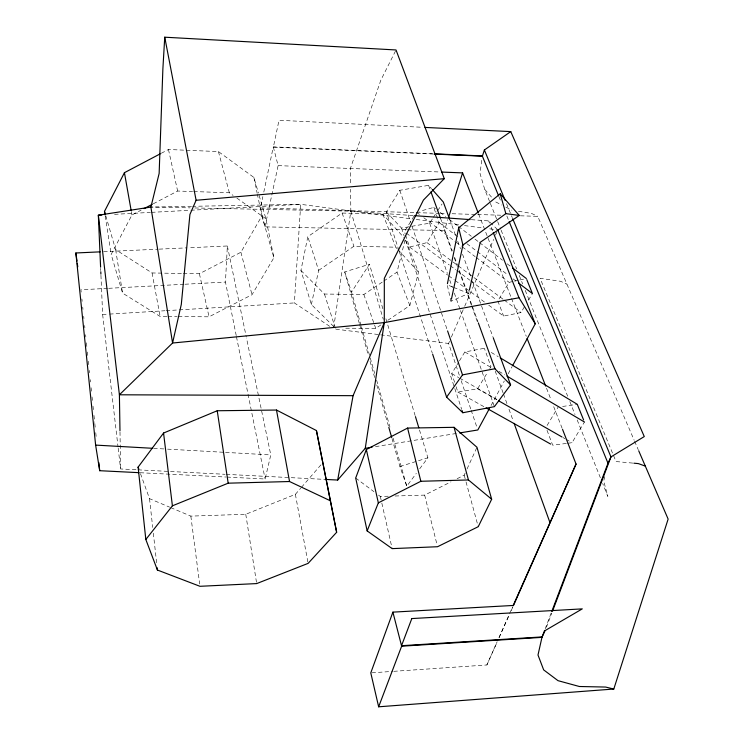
<?xml version="1.0" encoding="UTF-8"?>
<svg xmlns="http://www.w3.org/2000/svg" width="744" height="744" viewBox="0 0 744 744"><rect width="100%" height="100%" fill="white"/><g stroke="black" fill="none" stroke-linecap="round" stroke-linejoin="round"><path stroke-width="0.56" stroke-dasharray="3.72 2.79" d="M236.229 335.563L225.451 282.06L227.366 245.985L188.046 247.798M329.685 326.318L294.373 302.929L300.697 204.33L411.674 218.894M481.712 160.323L480.019 173.538L484.735 189.376L489.915 202.284M333.675 327.704L350.824 211.157L350.591 189.274M333.703 326.532L311.383 304.529L300.929 270.453L307.811 236.694L342.091 213.035L382.872 214.244L403.732 237.383M406.215 229.747L264.966 226.864L260.484 207.911L262.855 196.611M263.804 192.092L273.299 146.875L433.519 153.803M311.383 304.529L318.637 270.388L307.811 236.694M469.129 291.211L468.618 293.434L450.976 301.283L451.459 299.032M264.966 226.864L278.117 165.624L273.299 146.875M226.948 477.081L265.124 478.996L270.788 454.928L246.478 337.962M604.76 476.579L603.682 481.015L607.848 496.406L602.668 483.479M409.842 305.542L397.008 272.137L405.275 239.094L418.547 272.146L409.842 305.542L387.103 320.766M451.896 251.23L444.419 230.528L447.916 219.443M545.212 628.764L551.332 612.628M546.412 627.285L551.75 613.177M459.327 375.218L448.604 343.458L449.525 341.338M451.366 337.088L464.228 307.356M464.684 306.296L493.635 239.401M495.476 235.15L497.308 230.91M393.771 671.321L486.883 664.969L497.159 641.746M499.029 637.524L512.57 606.918M486.883 664.969L497.169 641.988M499.038 637.813L509.315 614.842M511.184 610.666L512.588 607.532M457.104 478.736L464.2 475.156L465.149 473.091M467.046 468.962L476.978 447.274M395.51 50.992L380.891 80.045L350.368 168.544L350.545 184.661M166.954 316.488L160.127 316.442L122.574 293.127L111.154 254.448L131.948 214.97L141.09 210.18M491.077 405.48L504.32 380.984M508.189 373.832L512.058 366.69M183.238 273.476L199.411 273.736L240.898 252.263L261.879 215.927L257.415 194.426M178.328 316.581L209.055 316.814L252.011 294.708L273.904 257.712L265.896 218.745L258.763 194.184M547.082 425.475L558.093 407.163M567.486 443.294L572.034 442.708L584.44 422.015M454.621 382.304L451.729 373.609L458.881 361.807M459.476 360.821L464.842 351.968L484.372 348.294L486.353 349.485M499.047 298.976L509.119 282.339L513.425 281.39M488.715 305.142L503.623 316.079L520.967 312.545L524.985 305.905M528.426 300.213L532.434 293.582M456.072 386.648L457.886 392.079L477.592 388.796L487.487 372.428M489.812 368.578L490.975 366.643L484.372 348.294M405.554 235.039L409.553 247.045L426.963 242.609L439.165 222.596L433.715 207.437L419.672 211.277M414.036 216.085L404.457 231.765L405.192 233.942M398.933 250.486L386.378 211.9L399.798 190.297L428.591 185.349L431.539 188.688M361.063 325.537L351.54 292.067L369.442 264.25L383.207 309.857M411.646 226.316L429.641 223.163L432.748 218.355M433.371 217.397L437.091 211.631M437.714 210.664L442.057 203.94M391.995 438.56L399.928 466.525L406.763 486.204L416.305 473.37M419.709 468.785L427.884 457.793L419.486 429.986M170.711 507.613L190.836 516.113L245.762 514.281L295.387 494.341L300.697 488.222M301.45 487.348L321.919 463.726M318.637 270.388L353.93 246.236L395.752 247.194L397.268 248.859M300.929 270.453L324.449 294.038L363.853 294.531L382.797 281.734M383.746 281.093L397.008 272.137M345.737 328.216L375.729 328.374L381.412 324.57M161.299 153.273L168.46 149.498L218.429 151.581L253.899 177.444L258.438 193.068M153.273 203.8L177.639 191.031L192.584 191.534M395.101 496.006L424.657 495.104L451.022 481.805M359.315 323.37L344.723 271.932L369.442 264.25M399.928 466.525L427.884 457.793M514.504 281.148L518.81 280.2M519.879 279.958L524.185 279.009M386.378 211.9L401.518 228.092L410.521 226.511M375.497 446.642L458.49 433.12M562.604 406.484L577.27 404.29M566.342 443.443L552.69 445.219L546.319 428.451M371.926 672.809L392.618 671.395M100.942 275.252L102.644 314.507L108.419 314.163M109.573 314.089L165.01 310.741M166.163 310.667L294.373 302.929M114.539 214.337L150.381 212.412M151.534 212.347L189.692 210.301M190.845 210.236L300.697 204.33L192.705 206.302M107.527 288.365L80.938 289.788L81.18 292.094M108.689 288.309L183.833 284.282M184.986 284.227L225.451 282.06M103.63 251.695L157.979 249.184M159.132 249.138L186.893 247.854M378.501 495.095L380.324 496.453L388.275 496.211M191.543 206.321L150.902 207.065L190.194 207.864M168.088 316.498L177.193 316.572M105.769 215.779L115.645 249.631L152.055 272.964L182.085 273.457M194.816 207.967L350.824 211.157L413.376 215.583M407.368 229.775L444.419 230.528M260.484 207.911L439.295 213.342M440.457 213.379L445.098 213.519M452.064 213.733L475.286 214.439M477.611 214.514L500.731 215.211M520.391 215.807L537.735 216.337L634.167 440.234M193.728 191.571L229.357 192.752L233.105 195.421M278.117 165.624L439.388 171.976M433.613 154.064L273.364 147.135L279.009 120.277L422.694 127.298M140.188 472.728L225.795 477.025M118.184 448.204L120.602 468.953L136.85 469.78M138.012 469.845L225.069 474.291M226.232 474.356L324.905 479.396M153.627 448.353L166.386 449.069M167.549 449.134L224.381 452.324M225.544 452.389L270.788 454.928M471.287 219.685L488.659 220.912L497.773 229.84M632.781 463.094L616.013 461.55L540.098 278.293L560.483 281.269L566.919 284.087M416.259 219.48L459.885 225.023M464.479 225.609L482.847 227.943M489.738 228.827L496.62 229.701M335.804 329.136L379.542 334.688M380.696 334.837L448.604 343.458M518.429 211.277L531.514 213.435L537.735 216.337M452.557 286.97L447.2 284.812L450.976 301.283M453.626 287.398L468.618 293.434M140.477 473.64L149.525 498.666L169.651 507.166M495.764 201.959L501.809 205.046M505.836 207.102L511.881 210.199M457.886 392.079L485.116 407.34M451.729 373.609L458.741 377.617M459.746 378.194L497.82 399.937M477.592 388.796L496.685 399.695M562.994 437.546L565.003 438.69M566.007 439.267L572.034 442.708M498.936 371.358L504.897 374.892M464.842 351.968L491.626 367.824M491.291 352.461L498.21 356.636M236.852 198.09L265.896 218.745M409.553 247.045L447.739 275.066M448.669 275.745L454.259 279.846M455.189 280.534L484.995 302.408M406.326 233.142L449.292 264.966M450.232 265.654L455.83 269.802M456.769 270.5L469.845 280.181M470.775 280.879L496.927 300.241M426.963 242.609L503.288 299.386M504.218 300.074L520.967 312.545M355.697 478.029L373.934 491.682M416.426 212.161L420.1 214.942M423.773 217.722L454.975 241.344M455.895 242.042L461.401 246.208M462.312 246.906L475.165 256.634M476.086 257.331L509.119 282.339M439.165 222.596L457.634 236.648M466.869 243.679L507.501 274.601M513.044 278.823L515.815 280.925M433.715 207.437L435.547 208.841M440.132 212.365L445.637 216.588M449.302 219.406L457.56 225.739M458.471 226.436L471.315 236.294M474.979 239.112L478.652 241.93M479.564 242.628L502.498 260.223M507.083 263.748L511.667 267.263M398.031 249.686L418.547 272.146M484.735 189.376L492.091 197.765M634.623 441.285L638.25 449.711M506.506 203.651L512.263 217.601M498.954 196.676L501.27 202.34M506.85 215.983L508.738 220.587M490.343 203.354L497.243 220.559M497.671 221.638L500.693 229.161M501.121 230.231L516.643 268.937M519.228 275.392L522.66 283.957M525.227 290.365L567.672 396.217M569.839 401.602L575.019 414.529M577.177 419.923L600.938 479.173M488.659 220.912L489.496 223.051M491.189 227.32L492.872 231.589M382.872 214.244L395.752 247.194M478.625 214.021L511.1 297.358M511.519 298.446L526.287 336.325M546.533 388.275L551.174 400.179M553.703 406.68L562.139 428.321M497.866 300.929L503.623 316.079M449.711 219.434L455.719 235.755M457.718 241.205L460.517 248.822M462.526 254.262L470.534 276.033M472.533 281.483L493.356 338.083M428.591 185.349L430.571 190.808M440.439 218.094L452.287 250.84M454.649 257.396L457.421 265.031M459.392 270.491L477.946 321.799M454.259 257.768L457.411 266.482M458.983 270.835L471.194 304.612M471.584 305.7L477.49 322.04M495.206 371.061L503.074 392.851M503.474 393.939L507.017 403.75M508.98 409.191L513.314 421.178M342.091 213.035L353.93 246.236M429.641 223.163L447.377 273.401M449.683 279.958L452.38 287.603M454.314 293.062L460.09 309.439M460.48 310.536L494.397 406.643M363.853 294.531L374.195 324.012M374.576 325.1L375.729 328.374M399.798 190.297L410.623 222.158M412.12 226.557L447.209 329.834M461.178 380.696L470.794 409.172M471.166 410.26L477.081 427.791M344.723 271.932L351.54 292.067M401.518 228.092L404.066 235.783M405.527 240.182L454.426 387.466M454.798 388.563L461.726 409.442M399.286 251.593L432.273 353.028M324.449 294.038L335.358 328.16M385.894 318.757L415.124 415.524M350.824 211.157L383.29 319.297M261.879 215.927L273.904 257.712M361.379 326.653L369.945 356.776M370.27 357.892L374.706 373.516M376.613 380.203L389.94 427.065M393.111 438.225L406.763 486.204M359.631 324.496L368.196 354.683M370.103 361.398L374.864 378.175M376.762 384.881L388.824 427.382M464.2 475.156L465.725 480.754M466.032 481.88L478.234 526.706M218.429 151.581L229.357 192.752M240.898 252.263L252.011 294.708M424.657 495.104L436.97 544.478M380.324 496.453L381.579 502.005M381.83 503.121L392.162 548.626M199.411 273.736L209.055 316.814M168.46 149.498L177.639 191.031M253.899 177.444L257.182 193.291M227.366 245.985L246.245 336.827M236.453 336.707L265.124 478.996M152.055 272.964L160.127 316.442M295.387 494.341L307.904 562.241M131.335 211.538L131.948 214.97M115.645 249.631L122.574 293.127M245.762 514.281L256.503 582.45M105.192 215.937L111.154 254.448M190.836 516.113L199.662 584.003M102.644 314.507L118.054 447.051M149.525 498.666L152.706 527.44M153.338 533.197L156.649 563.134M81.896 299.004L82.138 301.311M82.733 307.077L82.975 309.374M83.691 316.293L83.933 318.599M84.649 325.509L84.881 327.816M85.597 334.726L85.839 337.032M86.434 342.798L86.918 347.402M87.392 352.014L87.755 355.474M88.35 361.231L88.703 364.69M89.308 370.447L89.54 372.753M90.257 379.673L90.498 381.97M91.094 387.736L91.456 391.195M92.051 396.952L92.414 400.412M93.009 406.168L93.363 409.628M93.967 415.394L94.683 422.304M94.804 423.457L95.279 428.07M95.753 432.673L96.236 437.286M100.645 268.324L100.747 270.63M119.998 431.873L120.602 468.953"/><path stroke-width="1.12" d="M326.058 479.462L337.674 480.047L365.257 448.307L384.285 322.608L384.323 278.349L423.42 200.08L444.28 178.681L396.031 49.96L164.74 37.2L162.871 69.09L159.142 173.445L150.902 207.065L172.571 343.021L119.403 394.794L119.979 430.711M337.674 480.047L353.084 395.678L384.285 322.608L519.005 297.767L535.243 323.817L512.607 365.667M447.432 283.678L458.676 227.841L500.21 193.821L519.275 215.444L480.243 242.293L469.38 290.104M451.459 299.032L462.935 245.046L458.676 227.841M544.599 630.401L541.957 637.366L537.996 655.018L543.659 669.888L557.991 680.658L579.353 686.498L605.607 687.056L613.8 689.028L668.131 519.089L638.705 450.771M448.613 217.229L462.591 172.887L441.713 172.069M551.741 611.559L607.997 463.252L610.954 456.928L644.276 436.561L510.765 131.604L484.381 149.99L482.382 156.166L434.775 154.11M562.557 429.409L576.051 464.042L513.518 605.439L392.897 612.135L370.782 672.883L378.649 706.8L613.8 689.028M366.336 449.534L355.697 478.029L367.155 530.909L392.162 548.626L437.537 546.728L478.234 526.706L491.663 499.233L476.978 447.274L454.054 427.326L407.582 428.07L366.336 449.534L378.343 502.86L367.155 530.909M378.649 706.8L401.648 646.192L392.897 612.135M552.578 611.01L610.954 456.928L512.7 218.671M164.74 37.2L196.1 200.275L189.915 214.486L181.303 304.426L172.571 343.021L384.285 322.608M513.034 605.867L576.051 464.042M105.016 214.802L104.486 211.408L124.434 172.692L160.276 153.813M489.422 408.54L477.825 429.976L459.634 432.943M446.605 397.138L462.517 374.883L494.927 368.736L510.579 384.89L494.397 406.643L462.824 412.743L446.605 397.138L432.627 354.135M138.114 467.111L163.559 433.036L217.229 410.753L276.489 410.046L316.433 430.553L336.651 532.276L308.109 563.375L256.689 583.584L199.969 586.3L157.412 570.034L145.824 539.502L138.114 467.111L138.905 469.287M145.824 539.502L172.403 505.827L228.185 483.181L289.537 481.526L330.606 500.898M462.935 245.046L505.846 213.63L519.275 215.444M144.131 208.59L152.26 204.33M378.343 502.86L420.844 481.275L468.46 479.964L491.663 499.233M365.257 448.307L372.084 447.191M150.902 207.065L98.348 215.211L100.598 267.17M196.1 200.275L444.28 178.681M401.648 646.192L541.957 637.366M101.816 215.025L98.348 215.211L119.403 394.794L353.084 395.678M139.035 472.673L99.696 470.701L95.623 445.098L75.869 252.979L100.161 251.853M434.682 153.859L482.279 155.915L498.629 195.895M425.01 127.419L510.765 131.604M95.623 445.098L152.464 448.288M414.529 215.667L470.124 219.601M633.897 463.196L638.371 463.605L645.308 466.116M486.12 407.907L550.672 444.084M498.694 400.839L561.99 436.97M506.887 376.073L584.44 422.015M500.191 357.827L577.27 404.29L583.603 419.932M518.587 283.036L532.434 293.582L526.771 279.604M512.579 267.97L526.343 278.526M432.273 189.515L443.303 202.015L449.311 218.345M484.381 149.99L505.176 200.434M509.175 221.666L607.997 463.252M497.773 229.84L535.243 323.817M493.291 232.658L519.005 297.767M462.591 172.887L478.197 212.933M527.124 338.492L545.687 386.108M493.356 338.083L510.579 384.89M430.962 191.896L440.439 218.094M478.346 322.887L494.927 368.736M514.104 423.355L549.928 522.493M447.581 330.931L462.517 374.883M462.089 410.548L462.824 412.743M415.459 416.64L418.816 427.763M104.486 211.408L105.127 213.593M500.21 193.821L505.846 213.63M388.824 427.382L391.679 437.444M454.054 427.326L468.46 479.964M407.582 428.07L420.844 481.275M336.651 532.276L316.433 430.553M276.489 410.046L289.537 481.526M124.434 172.692L131.139 210.403M217.229 410.753L228.185 483.181M75.869 252.979L76.985 261.032M77.302 263.329L77.776 266.78M163.559 433.036L172.403 505.827M157.151 567.737L157.412 570.034M98.859 462.638L99.696 470.701M100.793 271.783L100.896 274.099M411.813 618.571L401.528 645.708L542.125 636.911L545.175 630.54L582.292 608.871L411.813 618.571"/></g></svg>
